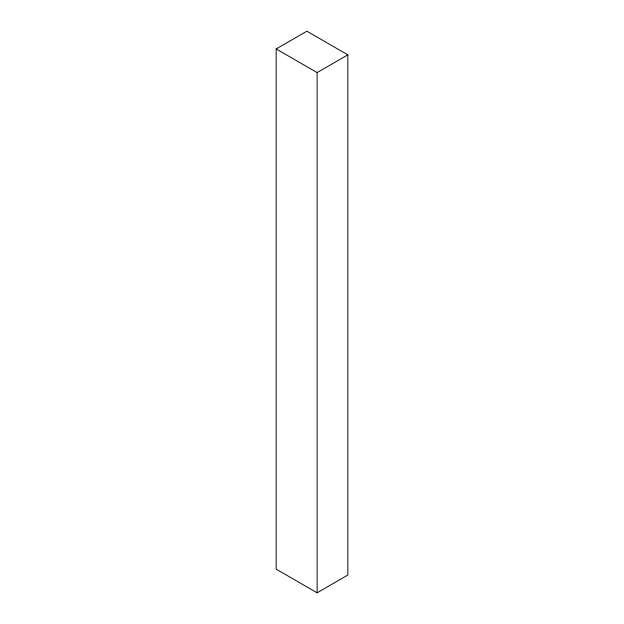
<?xml version="1.0" encoding="UTF-8"?>
<svg xmlns="http://www.w3.org/2000/svg" width="624" height="624" viewBox="0 0 624 624"><rect width="100%" height="100%" fill="white"/><g stroke="black" fill="none" stroke-linecap="round" stroke-linejoin="round"><path stroke-width="0.94" d="M276.167 48.937L306.883 31.2L347.833 54.85L347.833 575.063L317.117 592.8L276.167 569.15L276.167 48.937L317.117 72.579L347.833 54.85M317.117 72.579L317.117 592.8"/></g></svg>
